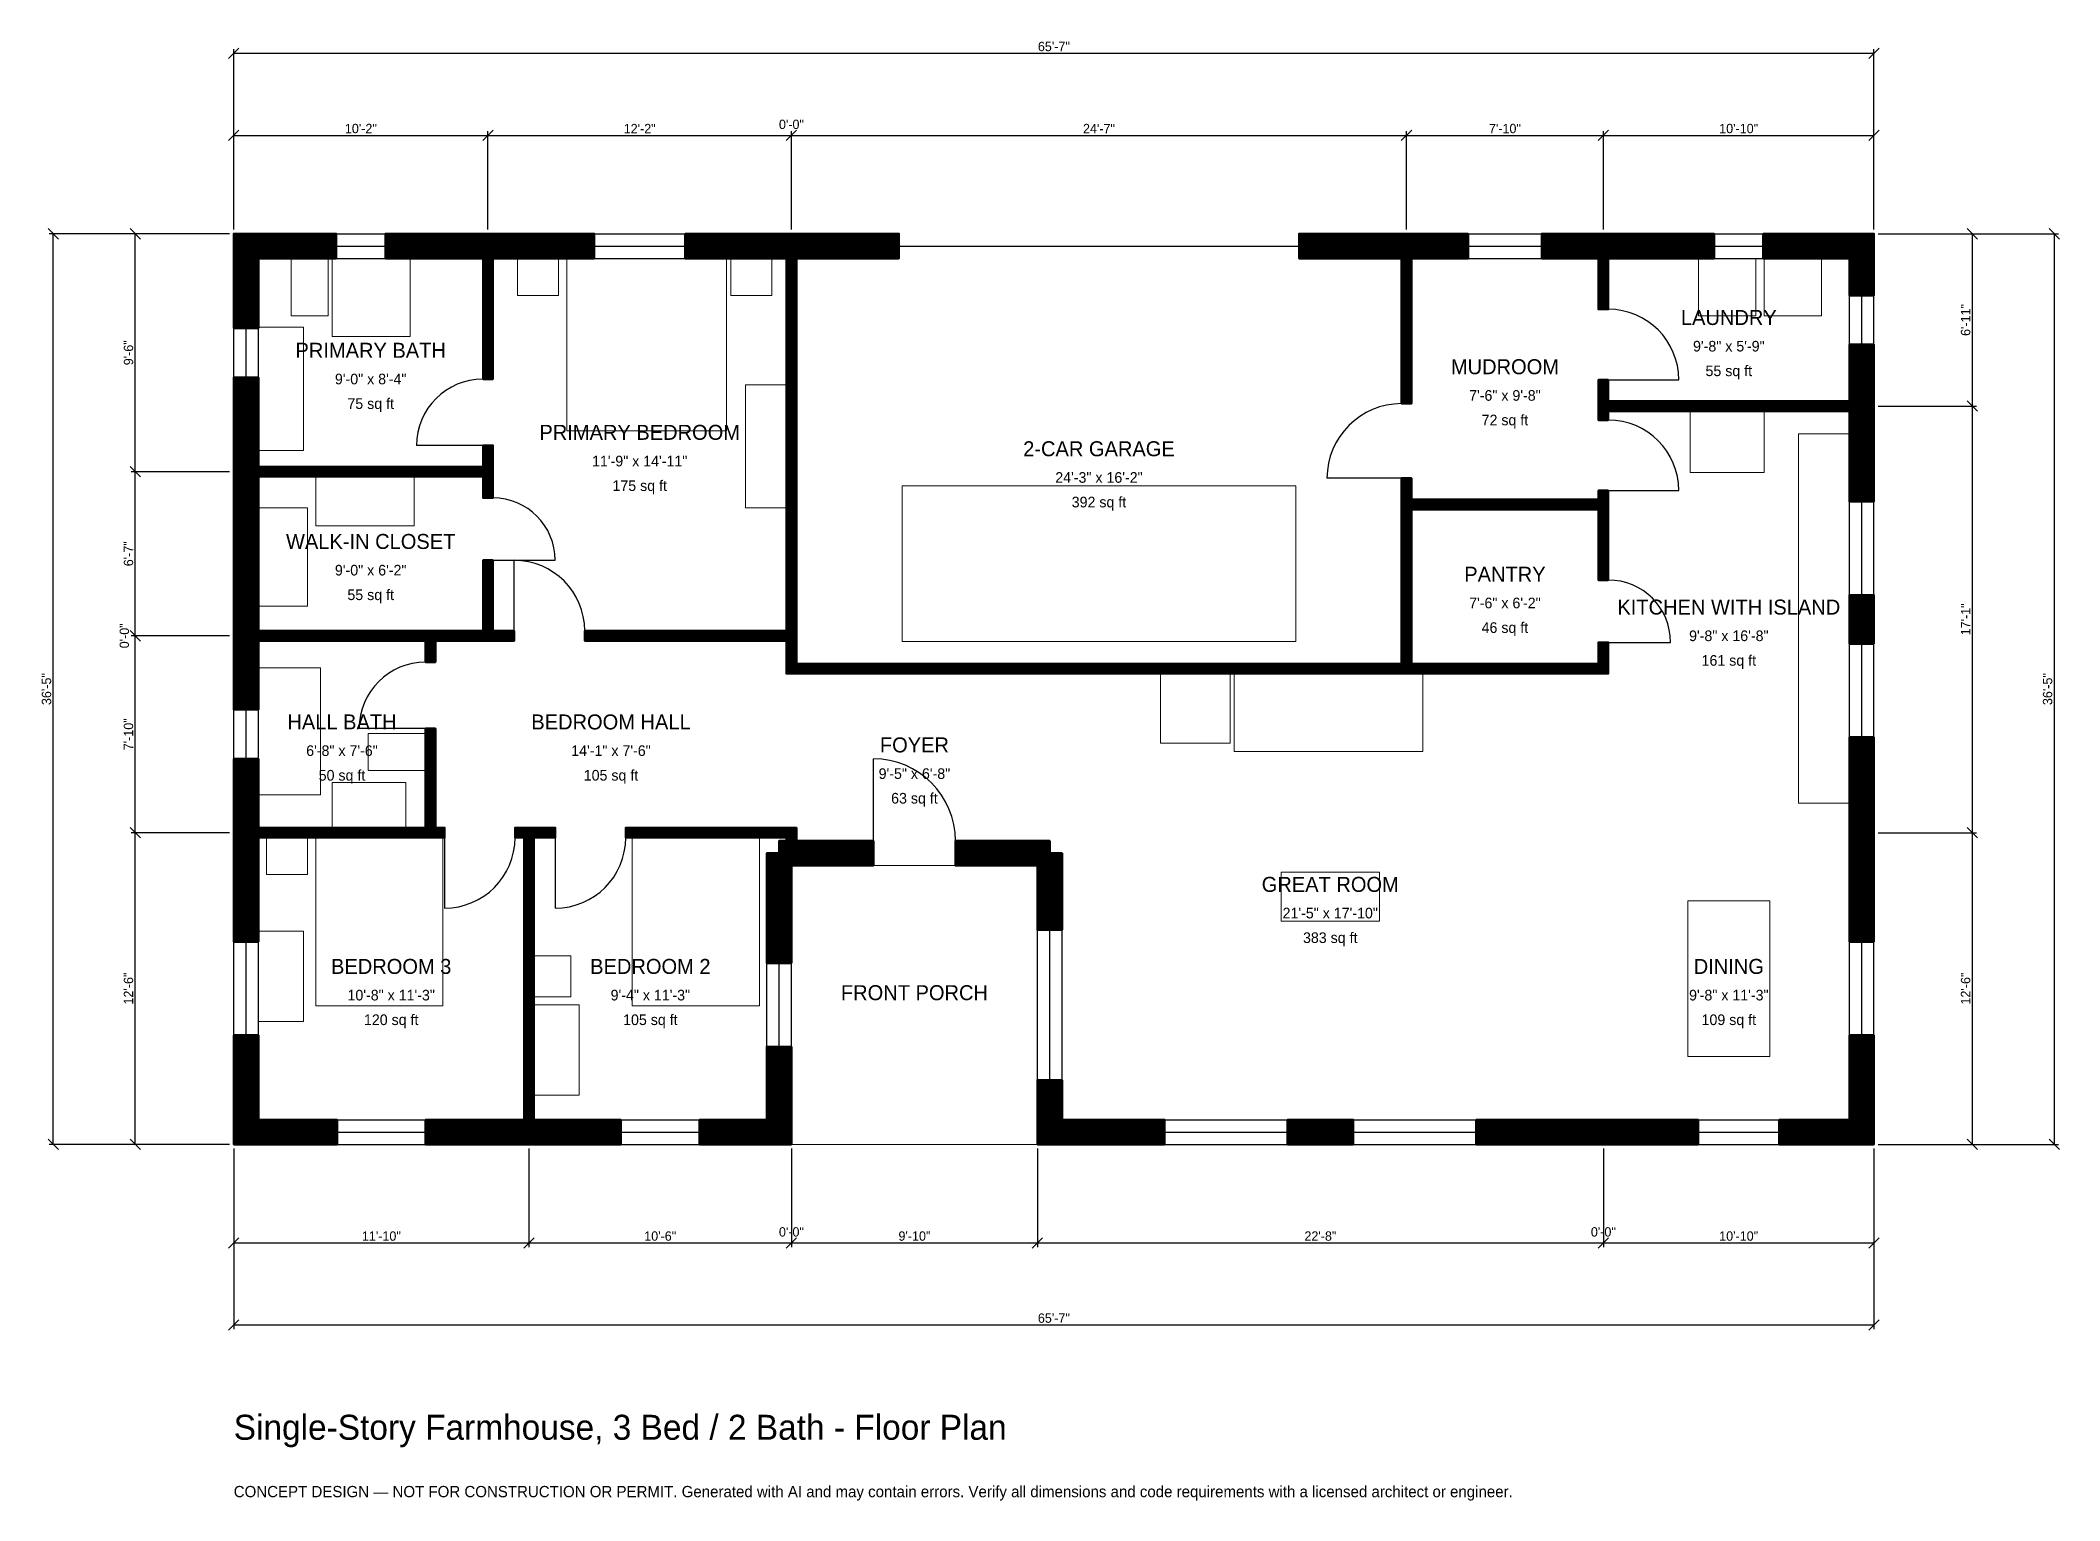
# Model space of a CAD drawing. Header units: inches. Extents: x -93 to 877, y -171 to 530.
import ezdxf
from ezdxf.enums import TextEntityAlignment as Align

# ---------------------------------------------------------------- set-up
doc = ezdxf.new("R2010")
doc.units = ezdxf.units.IN
doc.header["$MEASUREMENT"] = 0
doc.linetypes.add('DASHED', pattern=[0.6, 0.5, -0.1])
for name, color, linetype, lineweight in [('A-ANNO-DIMS', 1, 'Continuous', 13), ('A-ANNO-TEXT', 7, 'Continuous', 18), ('A-AREA-IDEN', 7, 'Continuous', 18), ('A-DOOR', 2, 'Continuous', 25), ('A-FLOR-FIXT', 9, 'Continuous', 13), ('A-FURN', 9, 'Continuous', 13), ('A-GLAZ', 4, 'Continuous', 25), ('A-SITE-PAVE', 8, 'Continuous', 13), ('A-WALL', 7, 'Continuous', 50), ('A-WALL-PATT', 8, 'Continuous', 13)]:
    doc.layers.add(name, color=color, linetype=linetype, lineweight=lineweight)
doc.dimstyles.new('PLAN', dxfattribs={"dimtxt": 4.5, "dimasz": 3, "dimexe": 2, "dimexo": 2, "dimgap": 1, "dimtad": 1, "dimdec": 0, "dimlunit": 4, "dimtsz": 2.5, "dimcen": 2.5, "dimclrd": 1, "dimclre": 1, "dimazin": 3, "dimtfac": 1, "dimtmove": 0, "dimatfit": 3})

msp = doc.modelspace()

# ---------------------------------------------------------------- hatches: boundary and pattern name
at = {"layer": 'A-WALL-PATT'}
h = msp.add_hatch(dxfattribs=at)
h.set_pattern_fill('ANSI31', color=8, scale=0.8)
h.paths.add_polyline_path([(135.8268, 0), (92.126, 0), (92.126, 11.811), (135.8268, 11.811), (139.3701, 11.811), (139.3701, 147.2441), (135.0394, 147.2441), (135.0394, 151.9685), (139.3701, 151.9685), (144.0945, 151.9685), (154.3307, 151.9685), (154.3307, 147.2441), (144.0945, 147.2441), (144.0945, 11.811), (147.6378, 11.811), (185.8268, 11.811), (185.8268, 0), (147.6378, 0), (144.0945, 0), (144.0945, 0), (139.3701, 0), (139.3701, 0), (135.8268, 0)])
h.paths.add_polyline_path([(11.811, 0), (11.811, 0), (0, 0), (0, 0), (0, 0), (0, 0), (0, 11.811), (0, 11.811), (0, 52.3622), (11.811, 52.3622), (11.811, 11.811), (49.6063, 11.811), (49.6063, 0), (11.811, 0)])
h.paths.add_polyline_path([(0, 143.7008), (0, 147.2441), (0, 147.2441), (0, 151.9685), (0, 151.9685), (0, 155.5118), (0, 185.0394), (11.811, 185.0394), (11.811, 155.5118), (11.811, 151.9685), (92.126, 151.9685), (92.126, 199.6063), (96.8504, 199.6063), (96.8504, 151.9685), (101.1811, 151.9685), (101.1811, 147.2441), (96.8504, 147.2441), (92.126, 147.2441), (11.811, 147.2441), (11.811, 143.7008), (11.811, 97.2441), (0, 97.2441), (0, 143.7008)])
h.paths.add_polyline_path([(0, 238.189), (0, 241.7323), (0, 241.7323), (0, 246.4567), (0, 246.4567), (0, 250), (0, 316.9291), (0, 320.4724), (0, 320.4724), (0, 325.1969), (0, 325.1969), (0, 328.7402), (0, 368.1102), (11.811, 368.1102), (11.811, 328.7402), (11.811, 325.1969), (119.685, 325.1969), (119.685, 335.4331), (124.4094, 335.4331), (124.4094, 325.1969), (124.4094, 320.4724), (124.4094, 310.2362), (119.685, 310.2362), (119.685, 320.4724), (11.811, 320.4724), (11.811, 316.9291), (11.811, 250), (11.811, 246.4567), (92.126, 246.4567), (96.8504, 246.4567), (119.685, 246.4567), (119.685, 280.315), (124.4094, 280.315), (124.4094, 246.4567), (134.6457, 246.4567), (134.6457, 241.7323), (124.4094, 241.7323), (119.685, 241.7323), (96.8504, 241.7323), (96.8504, 231.4961), (92.126, 231.4961), (92.126, 241.7323), (11.811, 241.7323), (11.811, 238.189), (11.811, 208.6614), (0, 208.6614), (0, 238.189)])
h.paths.add_polyline_path([(0, 425.1968), (0, 425.1968), (0, 437.0079), (0, 437.0079), (0, 437.0079), (0, 437.0079), (11.811, 437.0079), (11.811, 437.0079), (49.2126, 437.0079), (49.2126, 425.1968), (11.811, 425.1968), (11.811, 391.7323), (0, 391.7323), (0, 425.1968)])
h.paths.add_polyline_path([(116.1417, 437.0079), (116.1417, 437.0079), (119.685, 437.0079), (119.685, 437.0079), (124.4094, 437.0079), (124.4094, 437.0079), (173.0315, 437.0079), (173.0315, 425.1968), (127.9528, 425.1968), (127.9528, 425.1968), (124.4094, 425.1968), (124.4094, 367.3228), (119.685, 367.3228), (119.685, 425.1968), (72.8346, 425.1968), (72.8346, 437.0079), (116.1417, 437.0079)])
h.paths.add_polyline_path([(265.3543, 437.0079), (265.3543, 437.0079), (270.0787, 437.0079), (270.0787, 437.0079), (273.622, 437.0079), (273.622, 437.0079), (319.2913, 437.0079), (319.2913, 425.1968), (270.0787, 425.1968), (270.0787, 246.4567), (270.0787, 241.7323), (270.0787, 241.7323), (270.0787, 230.7087), (383.4646, 230.7087), (388.189, 230.7087), (560.6299, 230.7087), (560.6299, 304.7244), (560.6299, 309.4488), (560.6299, 319.685), (565.3543, 319.685), (565.3543, 309.4488), (655.1181, 309.4488), (655.1181, 313.7795), (659.8425, 313.7795), (659.8425, 309.4488), (659.8425, 304.7244), (659.8425, 270.8661), (655.1181, 270.8661), (655.1181, 304.7244), (565.3543, 304.7244), (565.3543, 230.7087), (655.1181, 230.7087), (655.1181, 240.9449), (659.8425, 240.9449), (659.8425, 230.7087), (659.8425, 225.9843), (655.1181, 225.9843), (565.3543, 225.9843), (560.6299, 225.9843), (388.189, 225.9843), (383.4646, 225.9843), (270.0787, 225.9843), (265.3543, 225.9843), (265.3543, 225.9843), (265.3543, 230.7087), (265.3543, 230.7087), (265.3543, 241.7323), (168.5039, 241.7323), (168.5039, 246.4567), (265.3543, 246.4567), (265.3543, 425.1968), (261.811, 425.1968), (261.811, 425.1968), (216.7323, 425.1968), (216.7323, 437.0079), (265.3543, 437.0079)])
h.paths.add_polyline_path([(557.0866, 437.0079), (560.6299, 437.0079), (560.6299, 437.0079), (565.3543, 437.0079), (565.3543, 437.0079), (568.8976, 437.0079), (592.5197, 437.0079), (592.5197, 425.1968), (568.8976, 425.1968), (565.3543, 425.1968), (565.3543, 355.5118), (560.6299, 355.5118), (560.6299, 425.1968), (557.0866, 425.1968), (511.4173, 425.1968), (511.4173, 437.0079), (557.0866, 437.0079)])
h.paths.add_polyline_path([(651.5748, 437.0079), (655.1181, 437.0079), (655.1181, 437.0079), (659.8425, 437.0079), (659.8425, 437.0079), (663.3858, 437.0079), (710.6299, 437.0079), (710.6299, 425.1968), (663.3858, 425.1968), (659.8425, 425.1968), (659.8425, 400.7874), (655.1181, 400.7874), (655.1181, 425.1968), (651.5748, 425.1968), (627.9528, 425.1968), (627.9528, 437.0079), (651.5748, 437.0079)])
h.paths.add_polyline_path([(775.5906, 437.0079), (775.5906, 437.0079), (787.4016, 437.0079), (787.4016, 437.0079), (787.4016, 437.0079), (787.4016, 425.1968), (787.4016, 425.1968), (787.4016, 407.4803), (775.5906, 407.4803), (775.5906, 425.1968), (734.252, 425.1968), (734.252, 437.0079), (775.5906, 437.0079)])
h.paths.add_polyline_path([(787.4016, 360.2362), (787.4016, 356.6929), (787.4016, 356.6929), (787.4016, 351.9685), (787.4016, 351.9685), (787.4016, 348.4252), (787.4016, 308.5302), (775.5906, 308.5302), (775.5906, 348.4252), (775.5906, 351.9685), (659.8425, 351.9685), (659.8425, 347.6378), (655.1181, 347.6378), (655.1181, 351.9685), (655.1181, 356.6929), (655.1181, 366.9291), (659.8425, 366.9291), (659.8425, 356.6929), (775.5906, 356.6929), (775.5906, 360.2362), (775.5906, 383.8583), (787.4016, 383.8583), (787.4016, 360.2362)])
h.paths.add_polyline_path([(787.4016, 240.2887), (775.5906, 240.2887), (775.5906, 263.6483), (787.4016, 263.6483), (787.4016, 240.2887)])
h.paths.add_polyline_path([(787.4016, 155.5118), (787.4016, 143.7008), (787.4016, 97.2441), (775.5906, 97.2441), (775.5906, 143.7008), (775.5906, 155.5118), (775.5906, 195.4068), (787.4016, 195.4068), (787.4016, 155.5118)])
h.paths.add_polyline_path([(787.4016, 11.811), (787.4016, 11.811), (787.4016, 0), (787.4016, 0), (787.4016, 0), (775.5906, 0), (775.5906, 0), (741.9291, 0), (741.9291, 11.811), (775.5906, 11.811), (775.5906, 52.3622), (787.4016, 52.3622), (787.4016, 11.811)])
h.paths.add_polyline_path([(663.3858, 0), (651.5748, 0), (596.4567, 0), (596.4567, 11.811), (651.5748, 11.811), (663.3858, 11.811), (702.9528, 11.811), (702.9528, 0), (663.3858, 0)])
h.paths.add_polyline_path([(505.9055, 0), (505.9055, 11.811), (537.4016, 11.811), (537.4016, 0), (505.9055, 0)])
h.paths.add_polyline_path([(397.6378, 0), (397.6378, 0), (385.8268, 0), (385.8268, 0), (385.8267, 0), (385.8267, 11.811), (385.8268, 11.811), (385.8268, 30.9055), (397.6378, 30.9055), (397.6378, 11.811), (446.8504, 11.811), (446.8504, 0), (397.6378, 0)])
h.paths.add_polyline_path([(385.8268, 133.8583), (346.4567, 133.8583), (346.4567, 145.6693), (391.7323, 145.6693), (391.7323, 139.7638), (397.6378, 139.7638), (397.6378, 102.9528), (385.8268, 102.9528), (385.8268, 133.8583)])
h.paths.add_polyline_path([(270.0787, 133.8583), (270.0787, 133.8582), (267.7166, 133.8582), (267.7166, 131.4961), (267.7165, 131.4961), (267.7165, 87.0079), (255.9055, 87.0079), (255.9055, 139.7638), (261.811, 139.7638), (261.811, 145.6693), (265.3543, 145.6693), (265.3543, 147.2441), (188.189, 147.2441), (188.189, 151.9685), (265.3543, 151.9685), (270.0787, 151.9685), (270.0787, 147.2441), (270.0787, 145.6693), (307.0866, 145.6693), (307.0866, 133.8583), (270.0787, 133.8583)])
h.paths.add_polyline_path([(267.7165, 11.811), (267.7166, 11.811), (267.7166, 0), (267.7165, 0), (267.7165, 0), (255.9055, 0), (255.9055, 0), (223.622, 0), (223.622, 11.811), (255.9055, 11.811), (255.9055, 46.8504), (267.7165, 46.8504), (267.7165, 11.811)])

# ---------------------------------------------------------------- linework, layer by layer
at = {"layer": 'A-DOOR', "linetype": 'DASHED'}
msp.add_line((319.2913, 431.1024), (511.4173, 431.1024), dxfattribs=at)
at = {"layer": 'A-DOOR'}
for p, q in [((659.8425, 366.9291), (693.7008, 366.9291)), ((119.685, 335.4331), (87.7953, 335.4331)), ((560.6299, 319.685), (524.8031, 319.685)), ((659.8425, 313.7795), (693.7008, 313.7795)), ((124.4094, 280.315), (154.3307, 280.315)), ((134.6457, 246.4567), (134.6457, 280.315)), ((659.8425, 240.9449), (689.7638, 240.9449)), ((92.126, 199.6063), (60.2362, 199.6063)), ((307.0866, 145.6693), (307.0866, 185.0394)), ((101.1811, 147.2441), (101.1811, 113.3858)), ((154.3307, 147.2441), (154.3307, 113.3858))]:
    msp.add_line(p, q, dxfattribs=at)
for centre, radius, start, end in [((659.8425, 366.9291), 33.8583, 0, 90), ((119.685, 335.4331), 31.8898, 90, 180), ((560.6299, 319.685), 35.8268, 90, 180), ((659.8425, 313.7795), 33.8583, 0, 90), ((124.4094, 280.315), 29.9213, 0, 90), ((134.6457, 246.4567), 33.8583, 0, 90), ((659.8425, 240.9449), 29.9213, 0, 90), ((92.126, 199.6063), 31.8898, 90, 180), ((307.0866, 145.6693), 39.3701, 0, 90), ((101.1811, 147.2441), 33.8583, 270, 360), ((154.3307, 147.2441), 33.8583, 270, 360)]:
    msp.add_arc(centre, radius, start, end, dxfattribs=at)
at = {"layer": 'A-FLOR-FIXT'}
for points in [[(27.5591, 397.6378), (45.2756, 397.6378), (45.2756, 425.1968), (27.5591, 425.1968)], [(47.2441, 387.7953), (84.6457, 387.7953), (84.6457, 425.1968), (47.2441, 425.1968)], [(11.811, 333.0709), (33.4646, 333.0709), (33.4646, 392.126), (11.811, 392.126)], [(751.1811, 163.7795), (775.5906, 163.7795), (775.5906, 340.9449), (751.1811, 340.9449)], [(11.811, 167.7165), (41.7323, 167.7165), (41.7323, 228.7402), (11.811, 228.7402)], [(64.5669, 179.5276), (92.126, 179.5276), (92.126, 197.2441), (64.5669, 197.2441)], [(47.2441, 151.9685), (82.6772, 151.9685), (82.6772, 173.622), (47.2441, 173.622)]]:
    msp.add_lwpolyline(points, close=True, dxfattribs=at)
at = {"layer": 'A-FURN'}
for points in [[(136.2205, 407.4803), (155.9055, 407.4803), (155.9055, 425.1968), (136.2205, 425.1968)], [(159.8425, 342.5197), (236.6142, 342.5197), (236.6142, 425.1968), (159.8425, 425.1968)], [(238.5827, 407.4803), (258.2677, 407.4803), (258.2677, 425.1968), (238.5827, 425.1968)], [(703.1496, 397.6378), (730.7087, 397.6378), (730.7087, 425.1968), (703.1496, 425.1968)], [(734.6457, 397.6378), (762.2047, 397.6378), (762.2047, 425.1968), (734.6457, 425.1968)], [(245.6693, 305.5118), (265.3543, 305.5118), (265.3543, 364.5669), (245.6693, 364.5669)], [(699.2126, 322.4409), (734.6457, 322.4409), (734.6457, 351.9685), (699.2126, 351.9685)], [(39.3701, 296.8504), (86.6142, 296.8504), (86.6142, 320.4724), (39.3701, 320.4724)], [(320.8661, 241.3386), (509.8425, 241.3386), (509.8425, 316.1417), (320.8661, 316.1417)], [(11.811, 258.2677), (35.4331, 258.2677), (35.4331, 305.5118), (11.811, 305.5118)], [(444.8819, 192.5197), (478.3465, 192.5197), (478.3465, 225.9843), (444.8819, 225.9843)], [(480.315, 188.5827), (570.8661, 188.5827), (570.8661, 225.9843), (480.315, 225.9843)], [(15.748, 129.5276), (35.4331, 129.5276), (35.4331, 147.2441), (15.748, 147.2441)], [(39.3701, 66.5354), (100.3937, 66.5354), (100.3937, 147.2441), (39.3701, 147.2441)], [(191.3386, 66.5354), (252.3622, 66.5354), (252.3622, 147.2441), (191.3386, 147.2441)], [(502.7559, 107.0866), (550, 107.0866), (550, 130.7087), (502.7559, 130.7087)], [(698.0315, 42.126), (737.4016, 42.126), (737.4016, 116.9291), (698.0315, 116.9291)], [(11.811, 59.0551), (33.4646, 59.0551), (33.4646, 102.3622), (11.811, 102.3622)], [(144.0945, 70.8661), (161.811, 70.8661), (161.811, 90.5512), (144.0945, 90.5512)], [(144.0945, 23.622), (165.748, 23.622), (165.748, 66.9291), (144.0945, 66.9291)]]:
    msp.add_lwpolyline(points, close=True, dxfattribs=at)
at = {"layer": 'A-GLAZ'}
for p, q in [((49.2126, 437.0079), (72.8346, 437.0079)), ((173.0315, 437.0079), (216.7323, 437.0079)), ((592.5197, 437.0079), (627.9528, 437.0079)), ((710.6299, 437.0079), (734.252, 437.0079)), ((49.2126, 431.1024), (72.8346, 431.1024)), ((173.0315, 431.1024), (216.7323, 431.1024)), ((592.5197, 431.1024), (627.9528, 431.1024)), ((710.6299, 431.1024), (734.252, 431.1024)), ((49.2126, 425.1968), (72.8346, 425.1968)), ((173.0315, 425.1968), (216.7323, 425.1968)), ((592.5197, 425.1968), (627.9528, 425.1968)), ((710.6299, 425.1968), (734.252, 425.1968)), ((775.5906, 383.8583), (775.5906, 407.4803)), ((781.4961, 383.8583), (781.4961, 407.4803)), ((787.4016, 383.8583), (787.4016, 407.4803)), ((0, 368.1102), (0, 391.7323)), ((5.9055, 368.1102), (5.9055, 391.7323)), ((11.811, 368.1102), (11.811, 391.7323)), ((775.5906, 263.6483), (775.5906, 308.5302)), ((781.4961, 263.6483), (781.4961, 308.5302)), ((787.4016, 263.6483), (787.4016, 308.5302)), ((775.5906, 195.4068), (775.5906, 240.2887)), ((781.4961, 195.4068), (781.4961, 240.2887)), ((787.4016, 195.4068), (787.4016, 240.2887)), ((0, 185.0394), (0, 208.6614)), ((5.9055, 185.0394), (5.9055, 208.6614)), ((11.811, 185.0394), (11.811, 208.6614)), ((0, 52.3622), (0, 97.2441)), ((5.9055, 52.3622), (5.9055, 97.2441)), ((11.811, 52.3622), (11.811, 97.2441)), ((385.8268, 30.9055), (385.8268, 102.9528)), ((391.7323, 30.9055), (391.7323, 102.9528)), ((397.6378, 30.9055), (397.6378, 102.9528)), ((775.5906, 52.3622), (775.5906, 97.2441)), ((781.4961, 52.3622), (781.4961, 97.2441)), ((787.4016, 52.3622), (787.4016, 97.2441)), ((255.9055, 46.8504), (255.9055, 87.0079)), ((261.811, 46.8504), (261.811, 87.0079)), ((267.7165, 46.8504), (267.7165, 87.0079)), ((49.6063, 11.811), (92.126, 11.811)), ((185.8268, 11.811), (223.622, 11.811)), ((446.8504, 11.811), (505.9055, 11.811)), ((537.4016, 11.811), (596.4567, 11.811)), ((702.9528, 11.811), (741.9291, 11.811)), ((49.6063, 5.9055), (92.126, 5.9055)), ((49.6063, 0), (92.126, 0)), ((185.8268, 5.9055), (223.622, 5.9055)), ((185.8268, 0), (223.622, 0)), ((446.8504, 5.9055), (505.9055, 5.9055)), ((446.8504, 0), (505.9055, 0)), ((537.4016, 5.9055), (596.4567, 5.9055)), ((537.4016, 0), (596.4567, 0)), ((702.9528, 5.9055), (741.9291, 5.9055)), ((702.9528, 0), (741.9291, 0))]:
    msp.add_line(p, q, dxfattribs=at)
at = {"layer": 'A-SITE-PAVE', "linetype": 'DASHED'}
msp.add_lwpolyline([(267.7165, 0), (385.8268, 0), (385.8268, 133.8583), (267.7165, 133.8583)], close=True, dxfattribs=at)
at = {"layer": 'A-WALL'}
for points in [[(0, 425.1968), (0, 425.1968), (0, 437.0079), (0, 437.0079), (0, 437.0079), (0, 437.0079), (11.811, 437.0079), (11.811, 437.0079), (49.2126, 437.0079), (49.2126, 425.1968), (11.811, 425.1968), (11.811, 391.7323), (0, 391.7323), (0, 425.1968)], [(116.1417, 437.0079), (116.1417, 437.0079), (119.685, 437.0079), (119.685, 437.0079), (124.4094, 437.0079), (124.4094, 437.0079), (173.0315, 437.0079), (173.0315, 425.1968), (127.9528, 425.1968), (127.9528, 425.1968), (124.4094, 425.1968), (124.4094, 367.3228), (119.685, 367.3228), (119.685, 425.1968), (72.8346, 425.1968), (72.8346, 437.0079), (116.1417, 437.0079)], [(265.3543, 437.0079), (265.3543, 437.0079), (270.0787, 437.0079), (270.0787, 437.0079), (273.622, 437.0079), (273.622, 437.0079), (319.2913, 437.0079), (319.2913, 425.1968), (270.0787, 425.1968), (270.0787, 246.4567), (270.0787, 241.7323), (270.0787, 241.7323), (270.0787, 230.7087), (383.4646, 230.7087), (388.189, 230.7087), (560.6299, 230.7087), (560.6299, 304.7244), (560.6299, 309.4488), (560.6299, 319.685), (565.3543, 319.685), (565.3543, 309.4488), (655.1181, 309.4488), (655.1181, 313.7795), (659.8425, 313.7795), (659.8425, 309.4488), (659.8425, 304.7244), (659.8425, 270.8661), (655.1181, 270.8661), (655.1181, 304.7244), (565.3543, 304.7244), (565.3543, 230.7087), (655.1181, 230.7087), (655.1181, 240.9449), (659.8425, 240.9449), (659.8425, 230.7087), (659.8425, 225.9843), (655.1181, 225.9843), (565.3543, 225.9843), (560.6299, 225.9843), (388.189, 225.9843), (383.4646, 225.9843), (270.0787, 225.9843), (265.3543, 225.9843), (265.3543, 225.9843), (265.3543, 230.7087), (265.3543, 230.7087), (265.3543, 241.7323), (168.5039, 241.7323), (168.5039, 246.4567), (265.3543, 246.4567), (265.3543, 425.1968), (261.811, 425.1968), (261.811, 425.1968), (216.7323, 425.1968), (216.7323, 437.0079), (265.3543, 437.0079)], [(557.0866, 437.0079), (560.6299, 437.0079), (560.6299, 437.0079), (565.3543, 437.0079), (565.3543, 437.0079), (568.8976, 437.0079), (592.5197, 437.0079), (592.5197, 425.1968), (568.8976, 425.1968), (565.3543, 425.1968), (565.3543, 355.5118), (560.6299, 355.5118), (560.6299, 425.1968), (557.0866, 425.1968), (511.4173, 425.1968), (511.4173, 437.0079), (557.0866, 437.0079)], [(651.5748, 437.0079), (655.1181, 437.0079), (655.1181, 437.0079), (659.8425, 437.0079), (659.8425, 437.0079), (663.3858, 437.0079), (710.6299, 437.0079), (710.6299, 425.1968), (663.3858, 425.1968), (659.8425, 425.1968), (659.8425, 400.7874), (655.1181, 400.7874), (655.1181, 425.1968), (651.5748, 425.1968), (627.9528, 425.1968), (627.9528, 437.0079), (651.5748, 437.0079)], [(775.5906, 437.0079), (775.5906, 437.0079), (787.4016, 437.0079), (787.4016, 437.0079), (787.4016, 437.0079), (787.4016, 425.1968), (787.4016, 425.1968), (787.4016, 407.4803), (775.5906, 407.4803), (775.5906, 425.1968), (734.252, 425.1968), (734.252, 437.0079), (775.5906, 437.0079)], [(787.4016, 360.2362), (787.4016, 356.6929), (787.4016, 356.6929), (787.4016, 351.9685), (787.4016, 351.9685), (787.4016, 348.4252), (787.4016, 308.5302), (775.5906, 308.5302), (775.5906, 348.4252), (775.5906, 351.9685), (659.8425, 351.9685), (659.8425, 347.6378), (655.1181, 347.6378), (655.1181, 351.9685), (655.1181, 356.6929), (655.1181, 366.9291), (659.8425, 366.9291), (659.8425, 356.6929), (775.5906, 356.6929), (775.5906, 360.2362), (775.5906, 383.8583), (787.4016, 383.8583), (787.4016, 360.2362)], [(0, 238.189), (0, 241.7323), (0, 241.7323), (0, 246.4567), (0, 246.4567), (0, 250), (0, 316.9291), (0, 320.4724), (0, 320.4724), (0, 325.1969), (0, 325.1969), (0, 328.7402), (0, 368.1102), (11.811, 368.1102), (11.811, 328.7402), (11.811, 325.1969), (119.685, 325.1969), (119.685, 335.4331), (124.4094, 335.4331), (124.4094, 325.1969), (124.4094, 320.4724), (124.4094, 310.2362), (119.685, 310.2362), (119.685, 320.4724), (11.811, 320.4724), (11.811, 316.9291), (11.811, 250), (11.811, 246.4567), (92.126, 246.4567), (96.8504, 246.4567), (119.685, 246.4567), (119.685, 280.315), (124.4094, 280.315), (124.4094, 246.4567), (134.6457, 246.4567), (134.6457, 241.7323), (124.4094, 241.7323), (119.685, 241.7323), (96.8504, 241.7323), (96.8504, 231.4961), (92.126, 231.4961), (92.126, 241.7323), (11.811, 241.7323), (11.811, 238.189), (11.811, 208.6614), (0, 208.6614), (0, 238.189)], [(787.4016, 240.2887), (775.5906, 240.2887), (775.5906, 263.6483), (787.4016, 263.6483), (787.4016, 240.2887)], [(0, 143.7008), (0, 147.2441), (0, 147.2441), (0, 151.9685), (0, 151.9685), (0, 155.5118), (0, 185.0394), (11.811, 185.0394), (11.811, 155.5118), (11.811, 151.9685), (92.126, 151.9685), (92.126, 199.6063), (96.8504, 199.6063), (96.8504, 151.9685), (101.1811, 151.9685), (101.1811, 147.2441), (96.8504, 147.2441), (92.126, 147.2441), (11.811, 147.2441), (11.811, 143.7008), (11.811, 97.2441), (0, 97.2441), (0, 143.7008)], [(787.4016, 155.5118), (787.4016, 143.7008), (787.4016, 97.2441), (775.5906, 97.2441), (775.5906, 143.7008), (775.5906, 155.5118), (775.5906, 195.4068), (787.4016, 195.4068), (787.4016, 155.5118)], [(135.8268, 0), (92.126, 0), (92.126, 11.811), (135.8268, 11.811), (139.3701, 11.811), (139.3701, 147.2441), (135.0394, 147.2441), (135.0394, 151.9685), (139.3701, 151.9685), (144.0945, 151.9685), (154.3307, 151.9685), (154.3307, 147.2441), (144.0945, 147.2441), (144.0945, 11.811), (147.6378, 11.811), (185.8268, 11.811), (185.8268, 0), (147.6378, 0), (144.0945, 0), (144.0945, 0), (139.3701, 0), (139.3701, 0), (135.8268, 0)], [(270.0787, 133.8583), (270.0787, 133.8582), (267.7166, 133.8582), (267.7166, 131.4961), (267.7165, 131.4961), (267.7165, 87.0079), (255.9055, 87.0079), (255.9055, 139.7638), (261.811, 139.7638), (261.811, 145.6693), (265.3543, 145.6693), (265.3543, 147.2441), (188.189, 147.2441), (188.189, 151.9685), (265.3543, 151.9685), (270.0787, 151.9685), (270.0787, 147.2441), (270.0787, 145.6693), (307.0866, 145.6693), (307.0866, 133.8583), (270.0787, 133.8583)], [(385.8268, 133.8583), (346.4567, 133.8583), (346.4567, 145.6693), (391.7323, 145.6693), (391.7323, 139.7638), (397.6378, 139.7638), (397.6378, 102.9528), (385.8268, 102.9528), (385.8268, 133.8583)], [(11.811, 0), (11.811, 0), (0, 0), (0, 0), (0, 0), (0, 0), (0, 11.811), (0, 11.811), (0, 52.3622), (11.811, 52.3622), (11.811, 11.811), (49.6063, 11.811), (49.6063, 0), (11.811, 0)], [(787.4016, 11.811), (787.4016, 11.811), (787.4016, 0), (787.4016, 0), (787.4016, 0), (775.5906, 0), (775.5906, 0), (741.9291, 0), (741.9291, 11.811), (775.5906, 11.811), (775.5906, 52.3622), (787.4016, 52.3622), (787.4016, 11.811)], [(267.7165, 11.811), (267.7166, 11.811), (267.7166, 0), (267.7165, 0), (267.7165, 0), (255.9055, 0), (255.9055, 0), (223.622, 0), (223.622, 11.811), (255.9055, 11.811), (255.9055, 46.8504), (267.7165, 46.8504), (267.7165, 11.811)], [(397.6378, 0), (397.6378, 0), (385.8268, 0), (385.8268, 0), (385.8267, 0), (385.8267, 11.811), (385.8268, 11.811), (385.8268, 30.9055), (397.6378, 30.9055), (397.6378, 11.811), (446.8504, 11.811), (446.8504, 0), (397.6378, 0)], [(505.9055, 0), (505.9055, 11.811), (537.4016, 11.811), (537.4016, 0), (505.9055, 0)], [(663.3858, 0), (651.5748, 0), (596.4567, 0), (596.4567, 11.811), (651.5748, 11.811), (663.3858, 11.811), (702.9528, 11.811), (702.9528, 0), (663.3858, 0)]]:
    msp.add_lwpolyline(points, close=True, dxfattribs=at)

# ---------------------------------------------------------------- texts
at = {"layer": 'A-ANNO-TEXT'}
for s, height, p in [('Single-Story Farmhouse, 3 Bed / 2 Bath - Floor Plan', 12, (0, -141.7323)), ('CONCEPT DESIGN — NOT FOR CONSTRUCTION OR PERMIT. Generated with AI and may contain errors. Verify all dimensions and code requirements with a licensed architect or engineer.', 5.4, (0, -169.2913))]:
    msp.add_text(s, height=height, dxfattribs=at).set_placement(p)
at = {"layer": 'A-AREA-IDEN'}
for s, height, p in [('LAUNDRY', 7.2, (717.7165, 396.8504)), ('PRIMARY BATH', 7.2, (65.748, 381.1024)), ('9\'-8" x 5\'-9"', 5.1, (717.7165, 383.0709)), ('9\'-0" x 8\'-4"', 5.1, (65.748, 367.3228)), ('MUDROOM', 7.2, (610.2362, 373.2283)), ('55 sq ft', 5.1, (717.7165, 371.2598)), ('7\'-6" x 9\'-8"', 5.1, (610.2362, 359.4488)), ('75 sq ft', 5.1, (65.748, 355.5118)), ('72 sq ft', 5.1, (610.2362, 347.6378)), ('PRIMARY BEDROOM', 7.2, (194.8819, 341.7323)), ('11\'-9" x 14\'-11"', 5.1, (194.8819, 327.9528)), ('2-CAR GARAGE', 7.2, (415.3543, 333.8583)), ('24\'-3" x 16\'-2"', 5.1, (415.3543, 320.0787)), ('175 sq ft', 5.1, (194.8819, 316.1417)), ('392 sq ft', 5.1, (415.3543, 308.2677)), ('WALK-IN CLOSET', 7.2, (65.748, 289.3701)), ('9\'-0" x 6\'-2"', 5.1, (65.748, 275.5906)), ('PANTRY', 7.2, (610.2362, 273.622)), ('55 sq ft', 5.1, (65.748, 263.7795)), ('7\'-6" x 6\'-2"', 5.1, (610.2362, 259.8425)), ('KITCHEN WITH ISLAND', 7.2, (717.7165, 257.874)), ('46 sq ft', 5.1, (610.2362, 248.0315)), ('9\'-8" x 16\'-8"', 5.1, (717.7165, 244.0945)), ('161 sq ft', 5.1, (717.7165, 232.2835)), ('HALL BATH', 7.2, (51.9685, 202.7559)), ('BEDROOM HALL', 7.2, (181.1024, 202.7559)), ('FOYER', 7.2, (326.7717, 191.7323)), ('6\'-8" x 7\'-6"', 5.1, (51.9685, 188.9764)), ('14\'-1" x 7\'-6"', 5.1, (181.1024, 188.9764)), ('50 sq ft', 5.1, (51.9685, 177.1654)), ('105 sq ft', 5.1, (181.1024, 177.1654)), ('9\'-5" x 6\'-8"', 5.1, (326.7717, 177.9528)), ('63 sq ft', 5.1, (326.7717, 166.1417)), ('GREAT ROOM', 7.2, (526.378, 124.8031)), ('21\'-5" x 17\'-10"', 5.1, (526.378, 111.0236)), ('383 sq ft', 5.1, (526.378, 99.2126)), ('BEDROOM 3', 7.2, (75.5906, 85.4331)), ('BEDROOM 2', 7.2, (200, 85.4331)), ('DINING', 7.2, (717.7165, 85.4331)), ('10\'-8" x 11\'-3"', 5.1, (75.5906, 71.6535)), ('9\'-4" x 11\'-3"', 5.1, (200, 71.6535)), ('FRONT PORCH', 7.2, (326.7717, 72.8346)), ('9\'-8" x 11\'-3"', 5.1, (717.7165, 71.6535)), ('120 sq ft', 5.1, (75.5906, 59.8425)), ('105 sq ft', 5.1, (200, 59.8425)), ('109 sq ft', 5.1, (717.7165, 59.8425))]:
    msp.add_text(s, height=height, dxfattribs=at).set_placement(p, align=Align.MIDDLE_CENTER)

# ---------------------------------------------------------------- dimensions: what is measured, and where the dimension line sits
at = {"layer": 'A-ANNO-DIMS'}
for base, p1, p2, text in [((0, 523.622), (0, 437.0079), (787.4016, 437.0079), '65\'-7"'), ((0, 484.252), (0, 437.0079), (122.0472, 437.0079), '10\'-2"'), ((122.0472, 484.252), (122.0472, 437.0079), (267.7165, 437.0079), '12\'-2"'), ((267.7165, 484.252), (267.7165, 437.0079), (267.7165, 437.0079), '0\'-0"'), ((267.7165, 484.252), (267.7165, 437.0079), (562.9921, 437.0079), '24\'-7"'), ((562.9921, 484.252), (562.9921, 437.0079), (657.4803, 437.0079), '7\'-10"'), ((657.4803, 484.252), (657.4803, 437.0079), (787.4016, 437.0079), '10\'-10"'), ((0, -47.2441), (0, 0), (141.7323, 0), '11\'-10"'), ((0, -86.6142), (0, 0), (787.4016, 0), '65\'-7"'), ((141.7323, -47.2441), (141.7323, 0), (267.7165, 0), '10\'-6"'), ((267.7165, -47.2441), (267.7165, 0), (267.7165, 0), '0\'-0"'), ((267.7165, -47.2441), (267.7165, 0), (385.8268, 0), '9\'-10"'), ((385.8268, -47.2441), (385.8268, 0), (657.4803, 0), '22\'-8"'), ((657.4803, -47.2441), (657.4803, 0), (657.4803, 0), '0\'-0"'), ((657.4803, -47.2441), (657.4803, 0), (787.4016, 0), '10\'-10"')]:
    msp.add_linear_dim(base=base, p1=p1, p2=p2, text=text, dimstyle='PLAN', dxfattribs=at).render()
for base, p1, p2, text in [((-86.6142, 0), (0, 0), (0, 437.0079), '36\'-5"'), ((-47.2441, 322.8346), (0, 322.8346), (0, 437.0079), '9\'-6"'), ((834.6457, 354.3307), (787.4016, 354.3307), (787.4016, 437.0079), '6\'-11"'), ((874.0157, 0), (787.4016, 0), (787.4016, 437.0079), '36\'-5"'), ((834.6457, 149.6063), (787.4016, 149.6063), (787.4016, 354.3307), '17\'-1"'), ((-47.2441, 244.0945), (0, 244.0945), (0, 322.8346), '6\'-7"'), ((-47.2441, 244.0945), (0, 244.0945), (0, 244.0945), '0\'-0"'), ((-47.2441, 149.6063), (0, 149.6063), (0, 244.0945), '7\'-10"'), ((-47.2441, 0), (0, 0), (0, 149.6063), '12\'-6"'), ((834.6457, 0), (787.4016, 0), (787.4016, 149.6063), '12\'-6"')]:
    msp.add_linear_dim(base=base, p1=p1, p2=p2, angle=90, text=text, dimstyle='PLAN', dxfattribs=at).render()

doc.saveas('drawing.dxf')
